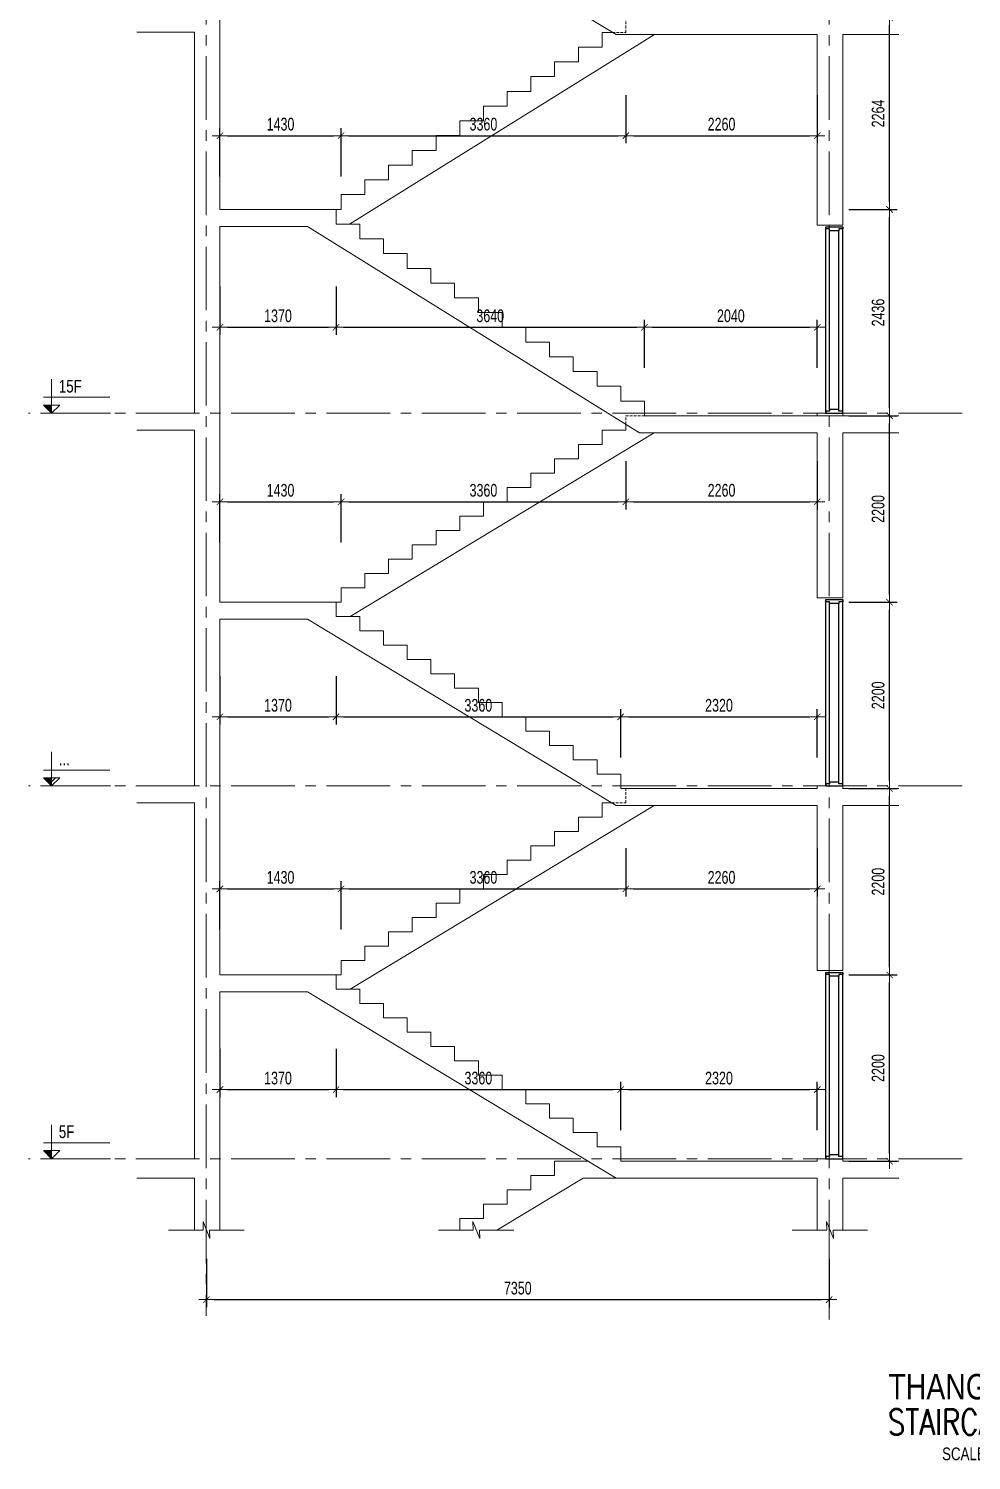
# Model space of a CAD drawing. Header units: millimetres. Extents: x -179076 to 85149, y -28646 to 38481.
# Drawn here: x 62897 to 74023, y -27796 to -10895 of the extents above; entities that cross this region are included whole.
import ezdxf
from ezdxf.enums import TextEntityAlignment as Align

# ---------------------------------------------------------------- set-up
doc = ezdxf.new("R2010")
doc.units = ezdxf.units.MM
doc.linetypes.add('CENTER2', pattern=[1.125, 0.75, -0.125, 0.125, -0.125])
doc.linetypes.add('HIDDEN2', pattern=[4.7625, 3.175, -1.5875])
doc.layers.get('Defpoints').update_dxf_attribs({"color": 151, "lineweight": 9})
doc.layers.add('A-DOOR', color=4, linetype='Continuous')
doc.layers.add('DOOR', color=4, linetype='Continuous')
for name, color, linetype, lineweight in [('NDC_S_ANNO', 7, 'Continuous', 20), ('NDC_S_AXIS', 5, 'CENTER2', 13), ('NDC_S_CONTINUOUS', 3, 'Continuous', 20), ('NDC_S_DIM', 1, 'Continuous', 15), ('NDC_S_ENG TITLE', 3, 'Continuous', 20), ('NDC_S_HIDDEN', 8, 'HIDDEN2', 13), ('NDC_S_SLAB', 2, 'Continuous', 20), ('NDC_S_SYMBOL', 1, 'Continuous', 15), ('NDC_S_TEXT SYMBOL', 7, 'Continuous', 20), ('NDC_S_VN TEXT', 7, 'Continuous', 20), ('NDC_S_VN TITLE', 6, 'Continuous', 35)]:
    doc.layers.add(name, color=color, linetype=linetype, lineweight=lineweight)
doc.styles.add('NDC_ANNO', font='', dxfattribs={"width": 0.8})
doc.styles.add('NDC_DIM', font='', dxfattribs={"width": 0.75})
doc.styles.add('NDC_EN TXT', font='romans.shx', dxfattribs={"width": 0.8})
doc.styles.add('NDC_VIE TXT', font='arial.ttf', dxfattribs={"width": 0.8})
doc.styles.get('NDC_ANNO').set_extended_font_data('Dotum')
doc.styles.get('NDC_DIM').set_extended_font_data('Dotum')
doc.dimstyles.new('NDC_dim_60', dxfattribs={"dimscale": 60, "dimtxt": 2.5, "dimasz": 1.5, "dimexe": 1.5, "dimexo": 2.5, "dimgap": 1, "dimtad": 1, "dimdec": 0, "dimzin": 0, "dimdsep": 46, "dimtxsty": 'NDC_DIM', "dimblk": 'DIMMARK', "dimcen": 0.09, "dimdle": 1.2, "dimclrd": 1, "dimclre": 1, "dimclrt": 3, "dimadec": 0, "dimazin": 0, "dimtfac": 1, "dimtdec": 0, "dimtix": 1, "dimtofl": 0, "dimtmove": 0, "dimatfit": 3, "dimfxl": 8, "dimfxlon": 1, "dimtolj": 1, "dimtzin": 0, "dimarcsym": 0})

# ---------------------------------------------------------------- blocks, each defined once
blk = doc.blocks.new('X-SECTION-2$0$X-SEC-DOO2')
at = {"layer": 'A-DOOR'}
for p, q in [((41976, 101972), (41976, 104172)), ((42021, 102017), (42021, 104127)), ((42131, 102017), (42131, 104127)), ((42176, 101972), (42176, 104172))]:
    blk.add_line(p, q, dxfattribs=at)
for points in [[(41976, 104172), (41976, 104147), (42021, 104147), (42021, 104127), (42131, 104127), (42131, 104147), (42176, 104147), (42176, 104172)], [(41976, 101972), (41976, 101997), (42021, 101997), (42021, 102017), (42131, 102017), (42131, 101997), (42176, 101997), (42176, 101972)]]:
    blk.add_lwpolyline(points, close=True, dxfattribs=at)
at = {"layer": 'Defpoints'}
blk.add_line((41976, 104192), (42176, 104192), dxfattribs=at)
blk = doc.blocks.new('kata_block_CT')
at = {"layer": 'NDC_S_ANNO'}
blk.add_hatch(color=3, dxfattribs=at).paths.add_polyline_path([(0, 1.6), (-1.61, 1.6), (0, 0)])
at = {"layer": 'NDC_S_ANNO', "ltscale": 50}
h = blk.add_hatch(dxfattribs=at)
h.set_pattern_fill('ANSI31', color=256, scale=1.406, style=0)
h.paths.add_polyline_path([(0, 1.6), (0, 0), (1.61, 1.6)])
for p, q in [((-1.59, 3.14), (11.47, 3.14)), ((11.56, 0), (-1.64, 0))]:
    blk.add_line(p, q, dxfattribs=at)
for points in [[(0, 6.69), (0, 0)], [(0, 0), (-1.61, 1.6), (0, 1.6)], [(0, 0), (1.61, 1.6), (0, 1.6)]]:
    blk.add_lwpolyline(points, dxfattribs=at)
at = {"layer": 'NDC_S_ANNO', "color": 8, "ltscale": 50}
blk.add_lwpolyline([(0, 0), (-1.61, 1.6), (0, 1.6)], dxfattribs=at)
at = {"layer": 'NDC_S_TEXT SYMBOL', "color": 3, "style": 'NDC_ANNO', "width": 0.8}
blk.add_attdef('CT', (1.41, 4.07), '', height=2.5, dxfattribs=at)
blk = doc.blocks.new('DIMMARK')
at = {"layer": 'NDC_S_DIM', "color": 1}
blk.add_line((-1.5, 0), (1, 0), dxfattribs=at)
at = {"layer": 'NDC_S_DIM', "color": 2, "const_width": 0.1}
blk.add_lwpolyline([(-0.42, -0.42), (0.42, 0.42)], dxfattribs=at)
blk = doc.blocks.new('*D310')
at = {"layer": 'Defpoints', "color": 0, "transparency": 16777216}
for p in [(64995, -25078), (72345, -25078), (72345, -25899)]:
    blk.add_point(p, dxfattribs=at)
at = {"layer": 'NDC_S_DIM', "color": 1, "lineweight": -2, "transparency": 16777216}
for p, q in [((64995, -25419), (64995, -25989)), ((72345, -25419), (72345, -25989)), ((65085, -25899), (72255, -25899))]:
    blk.add_line(p, q, dxfattribs=at)
at = {"layer": 'NDC_S_DIM', "color": 1, "lineweight": -2, "transparency": 16777216, "xscale": 90, "yscale": 90, "zscale": 90, "rotation": 180}
blk.add_blockref('DIMMARK', (64995, -25899), dxfattribs=at)
at = {"layer": 'NDC_S_DIM', "color": 1, "lineweight": -2, "transparency": 16777216, "xscale": 90, "yscale": 90, "zscale": 90}
blk.add_blockref('DIMMARK', (72345, -25899), dxfattribs=at)
at = {"layer": 'NDC_S_DIM', "color": 3, "transparency": 16777216, "insert": (68670, -25764), "char_height": 150, "attachment_point": 5, "style": 'NDC_DIM'}
blk.add_mtext('\\A1;7350', dxfattribs=at)
blk = doc.blocks.new('*D312')
at = {"layer": 'Defpoints', "color": 0, "transparency": 16777216}
for p in [(66525, -22065), (65155, -22265), (66525, -23419)]:
    blk.add_point(p, dxfattribs=at)
at = {"layer": 'NDC_S_DIM', "color": 1, "lineweight": -2, "transparency": 16777216}
for p, q in [((65155, -22939), (65155, -23509)), ((66525, -22939), (66525, -23509)), ((65245, -23419), (66435, -23419))]:
    blk.add_line(p, q, dxfattribs=at)
at = {"layer": 'NDC_S_DIM', "color": 1, "lineweight": -2, "transparency": 16777216, "xscale": 90, "yscale": 90, "zscale": 90, "rotation": 180}
blk.add_blockref('DIMMARK', (65155, -23419), dxfattribs=at)
at = {"layer": 'NDC_S_DIM', "color": 1, "lineweight": -2, "transparency": 16777216, "xscale": 90, "yscale": 90, "zscale": 90}
blk.add_blockref('DIMMARK', (66525, -23419), dxfattribs=at)
at = {"layer": 'NDC_S_DIM', "color": 3, "transparency": 16777216, "insert": (65840, -23284), "char_height": 150, "attachment_point": 5, "style": 'NDC_DIM'}
blk.add_mtext('\\A1;1370', dxfattribs=at)
blk = doc.blocks.new('*D313')
at = {"layer": 'Defpoints', "color": 0, "transparency": 16777216}
for p in [(66525, -22065), (69885, -23419), (69885, -24235)]:
    blk.add_point(p, dxfattribs=at)
at = {"layer": 'NDC_S_DIM', "color": 1, "lineweight": -2, "transparency": 16777216}
for p, q in [((66525, -22939), (66525, -23509)), ((66615, -23419), (69795, -23419)), ((69885, -23899), (69885, -23329))]:
    blk.add_line(p, q, dxfattribs=at)
at = {"layer": 'NDC_S_DIM', "color": 1, "lineweight": -2, "transparency": 16777216, "xscale": 90, "yscale": 90, "zscale": 90, "rotation": 180}
blk.add_blockref('DIMMARK', (66525, -23419), dxfattribs=at)
at = {"layer": 'NDC_S_DIM', "color": 1, "lineweight": -2, "transparency": 16777216, "xscale": 90, "yscale": 90, "zscale": 90}
blk.add_blockref('DIMMARK', (69885, -23419), dxfattribs=at)
at = {"layer": 'NDC_S_DIM', "color": 3, "transparency": 16777216, "insert": (68205, -23284), "char_height": 150, "attachment_point": 5, "style": 'NDC_DIM'}
blk.add_mtext('\\A1;3360', dxfattribs=at)
blk = doc.blocks.new('*D314')
at = {"layer": 'Defpoints', "color": 0, "transparency": 16777216}
for p in [(72205, -23419), (69885, -24235), (72205, -24265)]:
    blk.add_point(p, dxfattribs=at)
at = {"layer": 'NDC_S_DIM', "color": 1, "lineweight": -2, "transparency": 16777216}
for p, q in [((69885, -23899), (69885, -23329)), ((69975, -23419), (72115, -23419)), ((72205, -23899), (72205, -23329))]:
    blk.add_line(p, q, dxfattribs=at)
at = {"layer": 'NDC_S_DIM', "color": 1, "lineweight": -2, "transparency": 16777216, "xscale": 90, "yscale": 90, "zscale": 90, "rotation": 180}
blk.add_blockref('DIMMARK', (69885, -23419), dxfattribs=at)
at = {"layer": 'NDC_S_DIM', "color": 1, "lineweight": -2, "transparency": 16777216, "xscale": 90, "yscale": 90, "zscale": 90}
blk.add_blockref('DIMMARK', (72205, -23419), dxfattribs=at)
at = {"layer": 'NDC_S_DIM', "color": 3, "transparency": 16777216, "insert": (71045, -23284), "char_height": 150, "attachment_point": 5, "style": 'NDC_DIM'}
blk.add_mtext('\\A1;2320', dxfattribs=at)
blk = doc.blocks.new('*D315')
at = {"layer": 'Defpoints', "color": 0, "transparency": 16777216}
for p in [(66585, -21050), (65155, -22065), (66585, -22065)]:
    blk.add_point(p, dxfattribs=at)
at = {"layer": 'NDC_S_DIM', "color": 1, "lineweight": -2, "transparency": 16777216}
for p, q in [((65155, -21530), (65155, -20960)), ((65245, -21050), (66495, -21050)), ((66585, -21530), (66585, -20960))]:
    blk.add_line(p, q, dxfattribs=at)
at = {"layer": 'NDC_S_DIM', "color": 1, "lineweight": -2, "transparency": 16777216, "xscale": 90, "yscale": 90, "zscale": 90, "rotation": 180}
blk.add_blockref('DIMMARK', (65155, -21050), dxfattribs=at)
at = {"layer": 'NDC_S_DIM', "color": 1, "lineweight": -2, "transparency": 16777216, "xscale": 90, "yscale": 90, "zscale": 90}
blk.add_blockref('DIMMARK', (66585, -21050), dxfattribs=at)
at = {"layer": 'NDC_S_DIM', "color": 3, "transparency": 16777216, "insert": (65870, -20915), "char_height": 150, "attachment_point": 5, "style": 'NDC_DIM'}
blk.add_mtext('\\A1;1430', dxfattribs=at)
blk = doc.blocks.new('*D316')
at = {"layer": 'Defpoints', "color": 0, "transparency": 16777216}
for p in [(69945, -20035), (69945, -21050), (66585, -22065)]:
    blk.add_point(p, dxfattribs=at)
at = {"layer": 'NDC_S_DIM', "color": 1, "lineweight": -2, "transparency": 16777216}
for p, q in [((69945, -20570), (69945, -21140)), ((66585, -21530), (66585, -20960)), ((66675, -21050), (69855, -21050))]:
    blk.add_line(p, q, dxfattribs=at)
at = {"layer": 'NDC_S_DIM', "color": 1, "lineweight": -2, "transparency": 16777216, "xscale": 90, "yscale": 90, "zscale": 90, "rotation": 180}
blk.add_blockref('DIMMARK', (66585, -21050), dxfattribs=at)
at = {"layer": 'NDC_S_DIM', "color": 1, "lineweight": -2, "transparency": 16777216, "xscale": 90, "yscale": 90, "zscale": 90}
blk.add_blockref('DIMMARK', (69945, -21050), dxfattribs=at)
at = {"layer": 'NDC_S_DIM', "color": 3, "transparency": 16777216, "insert": (68265, -20915), "char_height": 150, "attachment_point": 5, "style": 'NDC_DIM'}
blk.add_mtext('\\A1;3360', dxfattribs=at)
blk = doc.blocks.new('*D317')
at = {"layer": 'Defpoints', "color": 0, "transparency": 16777216}
for p in [(69945, -20035), (72205, -20065), (72205, -21050)]:
    blk.add_point(p, dxfattribs=at)
at = {"layer": 'NDC_S_DIM', "color": 1, "lineweight": -2, "transparency": 16777216}
for p, q in [((69945, -20570), (69945, -21140)), ((72205, -20570), (72205, -21140)), ((70035, -21050), (72115, -21050))]:
    blk.add_line(p, q, dxfattribs=at)
at = {"layer": 'NDC_S_DIM', "color": 1, "lineweight": -2, "transparency": 16777216, "xscale": 90, "yscale": 90, "zscale": 90, "rotation": 180}
blk.add_blockref('DIMMARK', (69945, -21050), dxfattribs=at)
at = {"layer": 'NDC_S_DIM', "color": 1, "lineweight": -2, "transparency": 16777216, "xscale": 90, "yscale": 90, "zscale": 90}
blk.add_blockref('DIMMARK', (72205, -21050), dxfattribs=at)
at = {"layer": 'NDC_S_DIM', "color": 3, "transparency": 16777216, "insert": (71075, -20915), "char_height": 150, "attachment_point": 5, "style": 'NDC_DIM'}
blk.add_mtext('\\A1;2260', dxfattribs=at)
blk = doc.blocks.new('*D318')
at = {"layer": 'Defpoints', "color": 0, "transparency": 16777216}
for p in [(66525, -17665), (65155, -17865), (66525, -19019)]:
    blk.add_point(p, dxfattribs=at)
at = {"layer": 'NDC_S_DIM', "color": 1, "lineweight": -2, "transparency": 16777216}
for p, q in [((65155, -18539), (65155, -19109)), ((66525, -18539), (66525, -19109)), ((65245, -19019), (66435, -19019))]:
    blk.add_line(p, q, dxfattribs=at)
at = {"layer": 'NDC_S_DIM', "color": 1, "lineweight": -2, "transparency": 16777216, "xscale": 90, "yscale": 90, "zscale": 90, "rotation": 180}
blk.add_blockref('DIMMARK', (65155, -19019), dxfattribs=at)
at = {"layer": 'NDC_S_DIM', "color": 1, "lineweight": -2, "transparency": 16777216, "xscale": 90, "yscale": 90, "zscale": 90}
blk.add_blockref('DIMMARK', (66525, -19019), dxfattribs=at)
at = {"layer": 'NDC_S_DIM', "color": 3, "transparency": 16777216, "insert": (65840, -18884), "char_height": 150, "attachment_point": 5, "style": 'NDC_DIM'}
blk.add_mtext('\\A1;1370', dxfattribs=at)
blk = doc.blocks.new('*D319')
at = {"layer": 'Defpoints', "color": 0, "transparency": 16777216}
for p in [(66525, -17665), (69885, -19019), (69885, -19865)]:
    blk.add_point(p, dxfattribs=at)
at = {"layer": 'NDC_S_DIM', "color": 1, "lineweight": -2, "transparency": 16777216}
for p, q in [((66525, -18539), (66525, -19109)), ((66615, -19019), (69795, -19019)), ((69885, -19499), (69885, -18929))]:
    blk.add_line(p, q, dxfattribs=at)
at = {"layer": 'NDC_S_DIM', "color": 1, "lineweight": -2, "transparency": 16777216, "xscale": 90, "yscale": 90, "zscale": 90, "rotation": 180}
blk.add_blockref('DIMMARK', (66525, -19019), dxfattribs=at)
at = {"layer": 'NDC_S_DIM', "color": 1, "lineweight": -2, "transparency": 16777216, "xscale": 90, "yscale": 90, "zscale": 90}
blk.add_blockref('DIMMARK', (69885, -19019), dxfattribs=at)
at = {"layer": 'NDC_S_DIM', "color": 3, "transparency": 16777216, "insert": (68205, -18884), "char_height": 150, "attachment_point": 5, "style": 'NDC_DIM'}
blk.add_mtext('\\A1;3360', dxfattribs=at)
blk = doc.blocks.new('*D320')
at = {"layer": 'Defpoints', "color": 0, "transparency": 16777216}
for p in [(72205, -19019), (69885, -19865), (72205, -19865)]:
    blk.add_point(p, dxfattribs=at)
at = {"layer": 'NDC_S_DIM', "color": 1, "lineweight": -2, "transparency": 16777216}
for p, q in [((69885, -19499), (69885, -18929)), ((69975, -19019), (72115, -19019)), ((72205, -19499), (72205, -18929))]:
    blk.add_line(p, q, dxfattribs=at)
at = {"layer": 'NDC_S_DIM', "color": 1, "lineweight": -2, "transparency": 16777216, "xscale": 90, "yscale": 90, "zscale": 90, "rotation": 180}
blk.add_blockref('DIMMARK', (69885, -19019), dxfattribs=at)
at = {"layer": 'NDC_S_DIM', "color": 1, "lineweight": -2, "transparency": 16777216, "xscale": 90, "yscale": 90, "zscale": 90}
blk.add_blockref('DIMMARK', (72205, -19019), dxfattribs=at)
at = {"layer": 'NDC_S_DIM', "color": 3, "transparency": 16777216, "insert": (71045, -18884), "char_height": 150, "attachment_point": 5, "style": 'NDC_DIM'}
blk.add_mtext('\\A1;2320', dxfattribs=at)
blk = doc.blocks.new('*D321')
at = {"layer": 'Defpoints', "color": 0, "transparency": 16777216}
for p in [(66585, -16481), (65155, -17665), (66585, -17665)]:
    blk.add_point(p, dxfattribs=at)
at = {"layer": 'NDC_S_DIM', "color": 1, "lineweight": -2, "transparency": 16777216}
for p, q in [((65155, -16961), (65155, -16391)), ((66585, -16961), (66585, -16391)), ((65245, -16481), (66495, -16481))]:
    blk.add_line(p, q, dxfattribs=at)
at = {"layer": 'NDC_S_DIM', "color": 1, "lineweight": -2, "transparency": 16777216, "xscale": 90, "yscale": 90, "zscale": 90, "rotation": 180}
blk.add_blockref('DIMMARK', (65155, -16481), dxfattribs=at)
at = {"layer": 'NDC_S_DIM', "color": 1, "lineweight": -2, "transparency": 16777216, "xscale": 90, "yscale": 90, "zscale": 90}
blk.add_blockref('DIMMARK', (66585, -16481), dxfattribs=at)
at = {"layer": 'NDC_S_DIM', "color": 3, "transparency": 16777216, "insert": (65870, -16346), "char_height": 150, "attachment_point": 5, "style": 'NDC_DIM'}
blk.add_mtext('\\A1;1430', dxfattribs=at)
blk = doc.blocks.new('*D322')
at = {"layer": 'Defpoints', "color": 0, "transparency": 16777216}
for p in [(69945, -15465), (69945, -16481), (66585, -17665)]:
    blk.add_point(p, dxfattribs=at)
at = {"layer": 'NDC_S_DIM', "color": 1, "lineweight": -2, "transparency": 16777216}
for p, q in [((69945, -16001), (69945, -16571)), ((66585, -16961), (66585, -16391)), ((66675, -16481), (69855, -16481))]:
    blk.add_line(p, q, dxfattribs=at)
at = {"layer": 'NDC_S_DIM', "color": 1, "lineweight": -2, "transparency": 16777216, "xscale": 90, "yscale": 90, "zscale": 90, "rotation": 180}
blk.add_blockref('DIMMARK', (66585, -16481), dxfattribs=at)
at = {"layer": 'NDC_S_DIM', "color": 1, "lineweight": -2, "transparency": 16777216, "xscale": 90, "yscale": 90, "zscale": 90}
blk.add_blockref('DIMMARK', (69945, -16481), dxfattribs=at)
at = {"layer": 'NDC_S_DIM', "color": 3, "transparency": 16777216, "insert": (68265, -16346), "char_height": 150, "attachment_point": 5, "style": 'NDC_DIM'}
blk.add_mtext('\\A1;3360', dxfattribs=at)
blk = doc.blocks.new('*D323')
at = {"layer": 'Defpoints', "color": 0, "transparency": 16777216}
for p in [(69945, -15465), (72205, -15665), (72205, -16481)]:
    blk.add_point(p, dxfattribs=at)
at = {"layer": 'NDC_S_DIM', "color": 1, "lineweight": -2, "transparency": 16777216}
for p, q in [((69945, -16001), (69945, -16571)), ((72205, -16001), (72205, -16571)), ((70035, -16481), (72115, -16481))]:
    blk.add_line(p, q, dxfattribs=at)
at = {"layer": 'NDC_S_DIM', "color": 1, "lineweight": -2, "transparency": 16777216, "xscale": 90, "yscale": 90, "zscale": 90, "rotation": 180}
blk.add_blockref('DIMMARK', (69945, -16481), dxfattribs=at)
at = {"layer": 'NDC_S_DIM', "color": 1, "lineweight": -2, "transparency": 16777216, "xscale": 90, "yscale": 90, "zscale": 90}
blk.add_blockref('DIMMARK', (72205, -16481), dxfattribs=at)
at = {"layer": 'NDC_S_DIM', "color": 3, "transparency": 16777216, "insert": (71075, -16346), "char_height": 150, "attachment_point": 5, "style": 'NDC_DIM'}
blk.add_mtext('\\A1;2260', dxfattribs=at)
blk = doc.blocks.new('*D324')
at = {"layer": 'Defpoints', "color": 0, "transparency": 16777216}
for p in [(65155, -13029), (66525, -13029), (66525, -14421)]:
    blk.add_point(p, dxfattribs=at)
at = {"layer": 'NDC_S_DIM', "color": 1, "lineweight": -2, "transparency": 16777216}
for p, q in [((65155, -13941), (65155, -14511)), ((66525, -13941), (66525, -14511)), ((65245, -14421), (66435, -14421))]:
    blk.add_line(p, q, dxfattribs=at)
at = {"layer": 'NDC_S_DIM', "color": 1, "lineweight": -2, "transparency": 16777216, "xscale": 90, "yscale": 90, "zscale": 90, "rotation": 180}
blk.add_blockref('DIMMARK', (65155, -14421), dxfattribs=at)
at = {"layer": 'NDC_S_DIM', "color": 1, "lineweight": -2, "transparency": 16777216, "xscale": 90, "yscale": 90, "zscale": 90}
blk.add_blockref('DIMMARK', (66525, -14421), dxfattribs=at)
at = {"layer": 'NDC_S_DIM', "color": 3, "transparency": 16777216, "insert": (65840, -14286), "char_height": 150, "attachment_point": 5, "style": 'NDC_DIM'}
blk.add_mtext('\\A1;1370', dxfattribs=at)
blk = doc.blocks.new('*D325')
at = {"layer": 'Defpoints', "color": 0, "transparency": 16777216}
for p in [(66525, -13029), (70165, -14421), (70165, -15465)]:
    blk.add_point(p, dxfattribs=at)
at = {"layer": 'NDC_S_DIM', "color": 1, "lineweight": -2, "transparency": 16777216}
for p, q in [((66525, -13941), (66525, -14511)), ((70165, -14901), (70165, -14331)), ((66615, -14421), (70075, -14421))]:
    blk.add_line(p, q, dxfattribs=at)
at = {"layer": 'NDC_S_DIM', "color": 1, "lineweight": -2, "transparency": 16777216, "xscale": 90, "yscale": 90, "zscale": 90, "rotation": 180}
blk.add_blockref('DIMMARK', (66525, -14421), dxfattribs=at)
at = {"layer": 'NDC_S_DIM', "color": 1, "lineweight": -2, "transparency": 16777216, "xscale": 90, "yscale": 90, "zscale": 90}
blk.add_blockref('DIMMARK', (70165, -14421), dxfattribs=at)
at = {"layer": 'NDC_S_DIM', "color": 3, "transparency": 16777216, "insert": (68345, -14286), "char_height": 150, "attachment_point": 5, "style": 'NDC_DIM'}
blk.add_mtext('\\A1;3640', dxfattribs=at)
blk = doc.blocks.new('*D326')
at = {"layer": 'Defpoints', "color": 0, "transparency": 16777216}
for p in [(72205, -14421), (70165, -15465), (72205, -15465)]:
    blk.add_point(p, dxfattribs=at)
at = {"layer": 'NDC_S_DIM', "color": 1, "lineweight": -2, "transparency": 16777216}
for p, q in [((70165, -14901), (70165, -14331)), ((72205, -14901), (72205, -14331)), ((70255, -14421), (72115, -14421))]:
    blk.add_line(p, q, dxfattribs=at)
at = {"layer": 'NDC_S_DIM', "color": 1, "lineweight": -2, "transparency": 16777216, "xscale": 90, "yscale": 90, "zscale": 90, "rotation": 180}
blk.add_blockref('DIMMARK', (70165, -14421), dxfattribs=at)
at = {"layer": 'NDC_S_DIM', "color": 1, "lineweight": -2, "transparency": 16777216, "xscale": 90, "yscale": 90, "zscale": 90}
blk.add_blockref('DIMMARK', (72205, -14421), dxfattribs=at)
at = {"layer": 'NDC_S_DIM', "color": 3, "transparency": 16777216, "insert": (71185, -14286), "char_height": 150, "attachment_point": 5, "style": 'NDC_DIM'}
blk.add_mtext('\\A1;2040', dxfattribs=at)
blk = doc.blocks.new('*D327')
at = {"layer": 'Defpoints', "color": 0, "transparency": 16777216}
for p in [(66585, -12159), (65155, -13029), (66585, -13029)]:
    blk.add_point(p, dxfattribs=at)
at = {"layer": 'NDC_S_DIM', "color": 1, "lineweight": -2, "transparency": 16777216}
for p, q in [((65155, -12639), (65155, -12069)), ((65245, -12159), (66495, -12159)), ((66585, -12639), (66585, -12069))]:
    blk.add_line(p, q, dxfattribs=at)
at = {"layer": 'NDC_S_DIM', "color": 1, "lineweight": -2, "transparency": 16777216, "xscale": 90, "yscale": 90, "zscale": 90, "rotation": 180}
blk.add_blockref('DIMMARK', (65155, -12159), dxfattribs=at)
at = {"layer": 'NDC_S_DIM', "color": 1, "lineweight": -2, "transparency": 16777216, "xscale": 90, "yscale": 90, "zscale": 90}
blk.add_blockref('DIMMARK', (66585, -12159), dxfattribs=at)
at = {"layer": 'NDC_S_DIM', "color": 3, "transparency": 16777216, "insert": (65870, -12024), "char_height": 150, "attachment_point": 5, "style": 'NDC_DIM'}
blk.add_mtext('\\A1;1430', dxfattribs=at)
blk = doc.blocks.new('*D328')
at = {"layer": 'Defpoints', "color": 0, "transparency": 16777216}
for p in [(69945, -10940), (69945, -12159), (66585, -13029)]:
    blk.add_point(p, dxfattribs=at)
at = {"layer": 'NDC_S_DIM', "color": 1, "lineweight": -2, "transparency": 16777216}
for p, q in [((69945, -11679), (69945, -12249)), ((66585, -12639), (66585, -12069)), ((66675, -12159), (69855, -12159))]:
    blk.add_line(p, q, dxfattribs=at)
at = {"layer": 'NDC_S_DIM', "color": 1, "lineweight": -2, "transparency": 16777216, "xscale": 90, "yscale": 90, "zscale": 90, "rotation": 180}
blk.add_blockref('DIMMARK', (66585, -12159), dxfattribs=at)
at = {"layer": 'NDC_S_DIM', "color": 1, "lineweight": -2, "transparency": 16777216, "xscale": 90, "yscale": 90, "zscale": 90}
blk.add_blockref('DIMMARK', (69945, -12159), dxfattribs=at)
at = {"layer": 'NDC_S_DIM', "color": 3, "transparency": 16777216, "insert": (68265, -12024), "char_height": 150, "attachment_point": 5, "style": 'NDC_DIM'}
blk.add_mtext('\\A1;3360', dxfattribs=at)
blk = doc.blocks.new('*D329')
at = {"layer": 'Defpoints', "color": 0, "transparency": 16777216}
for p in [(69945, -10940), (72205, -10940), (72205, -12159)]:
    blk.add_point(p, dxfattribs=at)
at = {"layer": 'NDC_S_DIM', "color": 1, "lineweight": -2, "transparency": 16777216}
for p, q in [((69945, -11679), (69945, -12249)), ((72205, -11679), (72205, -12249)), ((70035, -12159), (72115, -12159))]:
    blk.add_line(p, q, dxfattribs=at)
at = {"layer": 'NDC_S_DIM', "color": 1, "lineweight": -2, "transparency": 16777216, "xscale": 90, "yscale": 90, "zscale": 90, "rotation": 180}
blk.add_blockref('DIMMARK', (69945, -12159), dxfattribs=at)
at = {"layer": 'NDC_S_DIM', "color": 1, "lineweight": -2, "transparency": 16777216, "xscale": 90, "yscale": 90, "zscale": 90}
blk.add_blockref('DIMMARK', (72205, -12159), dxfattribs=at)
at = {"layer": 'NDC_S_DIM', "color": 3, "transparency": 16777216, "insert": (71075, -12024), "char_height": 150, "attachment_point": 5, "style": 'NDC_DIM'}
blk.add_mtext('\\A1;2260', dxfattribs=at)
blk = doc.blocks.new('Drawing name_symbol')
at = {"layer": 'NDC_S_ENG TITLE', "style": 'NDC_EN TXT', "width": 0.8}
blk.add_attdef('SECTDET1', text='', height=5, dxfattribs=at).set_placement((0, 1.01), align=Align.CENTER)
at = {"layer": 'NDC_S_TEXT SYMBOL', "lineweight": 25, "style": 'NDC_ANNO', "width": 0.8}
blk.add_attdef('SSCALE', text='', height=2.5, dxfattribs=at).set_placement((0, -4), align=Align.CENTER)
at = {"layer": 'NDC_S_VN TITLE', "style": 'NDC_VIE TXT', "width": 0.8}
blk.add_attdef('SECTDET2', text='', height=5, dxfattribs=at).set_placement((0, 7.97), align=Align.CENTER)
blk = doc.blocks.new('*D292')
at = {"layer": 'Defpoints', "color": 0, "transparency": 16777216}
for p in [(66585, -22065), (73058, -22065), (69885, -24265)]:
    blk.add_point(p, dxfattribs=at)
at = {"layer": 'NDC_S_DIM', "color": 1, "lineweight": -2, "transparency": 16777216}
for p, q in [((72578, -22065), (73148, -22065)), ((73058, -24175), (73058, -22155)), ((72578, -24265), (73148, -24265))]:
    blk.add_line(p, q, dxfattribs=at)
at = {"layer": 'NDC_S_DIM', "color": 1, "lineweight": -2, "transparency": 16777216, "xscale": 90, "yscale": 90, "zscale": 90}
for p, rotation in [((73058, -22065), 90), ((73058, -24265), 270)]:
    blk.add_blockref('DIMMARK', p, dxfattribs=dict(at, rotation=rotation))
at = {"layer": 'NDC_S_DIM', "color": 3, "transparency": 16777216, "insert": (72923, -23165), "char_height": 150, "attachment_point": 5, "rotation": 90, "style": 'NDC_DIM'}
blk.add_mtext('\\A1;2200', dxfattribs=at)
blk = doc.blocks.new('*D293')
at = {"layer": 'Defpoints', "color": 0, "transparency": 16777216}
for p in [(69885, -19865), (73058, -19865), (66585, -22065)]:
    blk.add_point(p, dxfattribs=at)
at = {"layer": 'NDC_S_DIM', "color": 1, "lineweight": -2, "transparency": 16777216}
for p, q in [((72578, -19865), (73148, -19865)), ((73058, -21975), (73058, -19955)), ((72578, -22065), (73148, -22065))]:
    blk.add_line(p, q, dxfattribs=at)
at = {"layer": 'NDC_S_DIM', "color": 1, "lineweight": -2, "transparency": 16777216, "xscale": 90, "yscale": 90, "zscale": 90}
for p, rotation in [((73058, -19865), 90), ((73058, -22065), 270)]:
    blk.add_blockref('DIMMARK', p, dxfattribs=dict(at, rotation=rotation))
at = {"layer": 'NDC_S_DIM', "color": 3, "transparency": 16777216, "insert": (72923, -20965), "char_height": 150, "attachment_point": 5, "rotation": 90, "style": 'NDC_DIM'}
blk.add_mtext('\\A1;2200', dxfattribs=at)
blk = doc.blocks.new('*D294')
at = {"layer": 'Defpoints', "color": 0, "transparency": 16777216}
for p in [(66585, -17665), (73058, -17665), (69885, -19865)]:
    blk.add_point(p, dxfattribs=at)
at = {"layer": 'NDC_S_DIM', "color": 1, "lineweight": -2, "transparency": 16777216}
for p, q in [((72578, -17665), (73148, -17665)), ((73058, -19775), (73058, -17755)), ((72578, -19865), (73148, -19865))]:
    blk.add_line(p, q, dxfattribs=at)
at = {"layer": 'NDC_S_DIM', "color": 1, "lineweight": -2, "transparency": 16777216, "xscale": 90, "yscale": 90, "zscale": 90}
for p, rotation in [((73058, -17665), 90), ((73058, -19865), 270)]:
    blk.add_blockref('DIMMARK', p, dxfattribs=dict(at, rotation=rotation))
at = {"layer": 'NDC_S_DIM', "color": 3, "transparency": 16777216, "insert": (72923, -18765), "char_height": 150, "attachment_point": 5, "rotation": 90, "style": 'NDC_DIM'}
blk.add_mtext('\\A1;2200', dxfattribs=at)
blk = doc.blocks.new('*D295')
at = {"layer": 'Defpoints', "color": 0, "transparency": 16777216}
for p in [(70165, -15465), (73058, -15465), (66585, -17665)]:
    blk.add_point(p, dxfattribs=at)
at = {"layer": 'NDC_S_DIM', "color": 1, "lineweight": -2, "transparency": 16777216}
for p, q in [((72578, -15465), (73148, -15465)), ((73058, -17575), (73058, -15555)), ((72578, -17665), (73148, -17665))]:
    blk.add_line(p, q, dxfattribs=at)
at = {"layer": 'NDC_S_DIM', "color": 1, "lineweight": -2, "transparency": 16777216, "xscale": 90, "yscale": 90, "zscale": 90}
for p, rotation in [((73058, -15465), 90), ((73058, -17665), 270)]:
    blk.add_blockref('DIMMARK', p, dxfattribs=dict(at, rotation=rotation))
at = {"layer": 'NDC_S_DIM', "color": 3, "transparency": 16777216, "insert": (72923, -16565), "char_height": 150, "attachment_point": 5, "rotation": 90, "style": 'NDC_DIM'}
blk.add_mtext('\\A1;2200', dxfattribs=at)
blk = doc.blocks.new('*D296')
at = {"layer": 'Defpoints', "color": 0, "transparency": 16777216}
for p in [(66525, -13029), (73058, -13029), (70165, -15465)]:
    blk.add_point(p, dxfattribs=at)
at = {"layer": 'NDC_S_DIM', "color": 1, "lineweight": -2, "transparency": 16777216}
for p, q in [((72578, -13029), (73148, -13029)), ((73058, -15375), (73058, -13119)), ((72578, -15465), (73148, -15465))]:
    blk.add_line(p, q, dxfattribs=at)
at = {"layer": 'NDC_S_DIM', "color": 1, "lineweight": -2, "transparency": 16777216, "xscale": 90, "yscale": 90, "zscale": 90}
for p, rotation in [((73058, -13029), 90), ((73058, -15465), 270)]:
    blk.add_blockref('DIMMARK', p, dxfattribs=dict(at, rotation=rotation))
at = {"layer": 'NDC_S_DIM', "color": 3, "transparency": 16777216, "insert": (72923, -14247), "char_height": 150, "attachment_point": 5, "rotation": 90, "style": 'NDC_DIM'}
blk.add_mtext('\\A1;2436', dxfattribs=at)
blk = doc.blocks.new('*D297')
at = {"layer": 'Defpoints', "color": 0, "transparency": 16777216}
for p in [(69885, -10765), (73058, -10765), (66525, -13029)]:
    blk.add_point(p, dxfattribs=at)
at = {"layer": 'NDC_S_DIM', "color": 1, "lineweight": -2, "transparency": 16777216}
for p, q in [((72578, -10765), (73148, -10765)), ((73058, -12939), (73058, -10855)), ((72578, -13029), (73148, -13029))]:
    blk.add_line(p, q, dxfattribs=at)
at = {"layer": 'NDC_S_DIM', "color": 1, "lineweight": -2, "transparency": 16777216, "xscale": 90, "yscale": 90, "zscale": 90}
for p, rotation in [((73058, -10765), 90), ((73058, -13029), 270)]:
    blk.add_blockref('DIMMARK', p, dxfattribs=dict(at, rotation=rotation))
at = {"layer": 'NDC_S_DIM', "color": 3, "transparency": 16777216, "insert": (72923, -11897), "char_height": 150, "attachment_point": 5, "rotation": 90, "style": 'NDC_DIM'}
blk.add_mtext('\\A1;2264', dxfattribs=at)

msp = doc.modelspace()

# ---------------------------------------------------------------- linework, layer by layer
at = {"layer": 'NDC_S_AXIS', "ltscale": 1000}
for p, q in [((64993.8, 3404.3), (64993.8, -26089.9)), ((72343.8, 3404.3), (72345.3, -26133))]:
    msp.add_line(p, q, dxfattribs=at)
for points in [[(73913.6, -15435.4), (62897.3, -15435.4)], [(73913.6, -15435.4), (62897.3, -15435.4)], [(73913.6, -19835.4), (62897.3, -19835.4)], [(73913.6, -24235.4), (62897.3, -24235.4)]]:
    msp.add_lwpolyline(points, dxfattribs=at)
at = {"layer": 'NDC_S_CONTINUOUS'}
for p, q in [((66684.2, -13203.4), (70282.6, -10965.4)), ((66691.9, -17834.7), (70281, -15665.4)), ((66691.9, -22234.7), (70281, -20065.4)), ((69440.9, -24465.4), (68424.4, -25078)), ((69829.5, -24465.4), (69440.9, -24465.4))]:
    msp.add_line(p, q, dxfattribs=at)
for points in [[(66525.3, -13029.4), (66585.3, -13029.4), (66585.3, -12855.3), (66865.3, -12855.3), (66865.3, -12681.1), (67145.3, -12681.1), (67145.3, -12507), (67425.3, -12507), (67425.3, -12332.8), (67705.3, -12332.8), (67705.3, -12158.7), (67985.3, -12158.7), (67985.3, -11984.5), (68265.4, -11984.5), (68265.4, -11810.4), (68545.4, -11810.4), (68545.4, -11636.2), (68825.4, -11636.2), (68825.4, -11462.1), (69105.4, -11462.1), (69105.4, -11287.9), (69385.4, -11287.9), (69385.4, -11113.8), (69665.5, -11113.8), (69665.5, -10939.6), (69786.7, -10939.6)], [(66525.3, -22065.4), (66585.3, -22065.4), (66585.3, -21896.2), (66865.3, -21896.2), (66865.3, -21727), (67145.3, -21727), (67145.3, -21557.8), (67425.3, -21557.8), (67425.3, -21388.5), (67705.3, -21388.5), (67705.3, -21219.3), (67985.3, -21219.3), (67985.3, -21050.1), (68265.3, -21050.1), (68265.3, -20880.8), (68545.3, -20880.8), (68545.3, -20711.6), (68825.3, -20711.6), (68825.3, -20542.4), (69105.3, -20542.4), (69105.3, -20373.1), (69385.3, -20373.1), (69385.3, -20203.9), (69665.3, -20203.9), (69665.3, -20034.7), (69778.6, -20034.7)], [(69498.6, -24265.4), (69105.3, -24265.4), (69105.3, -24434.2), (68825.3, -24434.2), (68825.3, -24602.9), (68545.3, -24602.9), (68545.3, -24771.7), (68265.3, -24771.7), (68265.3, -24940.4), (67985.3, -24940.4), (67985.3, -25078)]]:
    msp.add_lwpolyline(points, dxfattribs=at)
at = {"layer": 'NDC_S_CONTINUOUS', "elevation": 0}
msp.add_lwpolyline([(66525.3, -17665.4), (66585.3, -17665.4), (66585.3, -17496.2), (66865.3, -17496.2), (66865.3, -17327), (67145.3, -17327), (67145.3, -17157.8), (67425.3, -17157.8), (67425.3, -16988.5), (67705.3, -16988.5), (67705.3, -16819.3), (67985.3, -16819.3), (67985.3, -16650.1), (68265.3, -16650.1), (68265.3, -16480.8), (68545.3, -16480.8), (68545.3, -16311.6), (68825.3, -16311.6), (68825.3, -16142.4), (69105.3, -16142.4), (69105.3, -15973.1), (69385.3, -15973.1), (69385.3, -15803.9), (69665.3, -15803.9), (69665.3, -15634.7), (69945.3, -15634.7), (69945.3, -15564.2)], dxfattribs=at)
at = {"layer": 'NDC_S_HIDDEN', "ltscale": 10}
for points in [[(69786.7, -10939.6), (69945.5, -10939.6), (69945.5, -10765.4)], [(69778.6, -20034.7), (69945.3, -20034.7), (69945.3, -19865.4)]]:
    msp.add_lwpolyline(points, dxfattribs=at)
at = {"layer": 'NDC_S_HIDDEN', "ltscale": 10, "elevation": 0}
msp.add_lwpolyline([(69945.3, -15564.2), (69945.3, -15465.4), (70165.3, -15465.4)], dxfattribs=at)
at = {"layer": 'NDC_S_SLAB'}
for p, q in [((66189.5, -8765.4), (69829.5, -10965.4)), ((64173, -10935.4), (64855.3, -10935.4)), ((64855.3, -10935.4), (64855.3, -15435.4)), ((69829.5, -10965.4), (72205.3, -10965.4)), ((69829.5, -10965.4), (72205.3, -10965.4)), ((72205.3, -10965.4), (72205.3, -13215.4)), ((72505.3, -13215.4), (72505.3, -10965.4)), ((72505.3, -10965.4), (73167.3, -10965.4)), ((72205.3, -13215.4), (72505.3, -13215.4)), ((65155.3, -15435.4), (65155.3, -17665.4)), ((72205.3, -15435.4), (72205.3, -15465.4)), ((72505.3, -15435.4), (72205.3, -15435.4)), ((72505.3, -15435.4), (72505.3, -15465.4)), ((64173, -15635.4), (64855.3, -15635.4)), ((64855.3, -15635.4), (64855.3, -19835.4)), ((72205.3, -17615.4), (72205.3, -15665.4)), ((72205.3, -15665.4), (72205.3, -17615.4)), ((72505.3, -15665.4), (73167.3, -15665.4)), ((72505.3, -17615.4), (72505.3, -15665.4)), ((72505.3, -15665.4), (73167.3, -15665.4)), ((72505.3, -15665.4), (72505.3, -17615.4)), ((72505.3, -17615.4), (72205.3, -17615.4)), ((72505.3, -17615.4), (72205.3, -17615.4)), ((66189.5, -17865.4), (65155.3, -17865.4)), ((65155.3, -17865.4), (65155.3, -19835.4)), ((66189.5, -17865.4), (69829.5, -20065.4)), ((65155.3, -19835.4), (65155.3, -22065.4)), ((72205.3, -19835.4), (72205.3, -19865.4)), ((72505.3, -19835.4), (72205.3, -19835.4)), ((72505.3, -19835.4), (72505.3, -19865.4)), ((64173, -20035.4), (64855.3, -20035.4)), ((64855.3, -20035.4), (64855.3, -24235.4)), ((69829.5, -20065.4), (72205.3, -20065.4)), ((72505.3, -20065.4), (73167.3, -20065.4)), ((65155.3, -22265.4), (65155.3, -25078)), ((66189.5, -22265.4), (65155.3, -22265.4)), ((66189.5, -22265.4), (69829.5, -24465.4)), ((72205.3, -24235.4), (72205.3, -24265.4)), ((64173, -24465.4), (64855.3, -24465.4)), ((64855.3, -24465.4), (64855.3, -25078)), ((69829.5, -24465.4), (72205.3, -24465.4)), ((72205.3, -24465.4), (72205.3, -25078)), ((72505.3, -24465.4), (73167.3, -24465.4))]:
    msp.add_line(p, q, dxfattribs=at)
for points in [[(73167.3, -15465.4), (70165.3, -15465.4), (70165.3, -15291.4), (69885.3, -15291.4), (69885.3, -15117.4), (69605.3, -15117.4), (69605.3, -14943.4), (69325.3, -14943.4), (69325.3, -14769.4), (69045.3, -14769.4), (69045.3, -14595.4), (68765.3, -14595.4), (68765.3, -14421.4), (68485.3, -14421.4), (68485.3, -14247.4), (68205.3, -14247.4), (68205.3, -14073.4), (67925.3, -14073.4), (67925.3, -13899.4), (67645.3, -13899.4), (67645.3, -13725.4), (67365.3, -13725.4), (67365.3, -13551.4), (67085.3, -13551.4), (67085.3, -13377.4), (66805.3, -13377.4), (66805.3, -13203.4), (66525.3, -13203.4), (66525.3, -13029.4), (65155.3, -13029.4), (65155.3, -10735.4)], [(72205.5, -15665.4), (70108.2, -15665.4), (66188.2, -13229.4), (65155.3, -13229.4), (65155.3, -15447.4)], [(64173, -15435.4), (64173, -15435.4), (64855.3, -15435.4)], [(73167.3, -15465.4), (72505.3, -15465.4)], [(72205.3, -19865.4), (69885.3, -19865.4), (69885.3, -19696.2), (69605.3, -19696.2), (69605.3, -19527), (69325.3, -19527), (69325.3, -19357.8), (69045.3, -19357.8), (69045.3, -19188.5), (68765.3, -19188.5), (68765.3, -19019.3), (68485.3, -19019.3), (68485.3, -18850.1), (68205.3, -18850.1), (68205.3, -18680.8), (67925.3, -18680.8), (67925.3, -18511.6), (67645.3, -18511.6), (67645.3, -18342.4), (67365.3, -18342.4), (67365.3, -18173.1), (67085.3, -18173.1), (67085.3, -18003.9), (66805.3, -18003.9), (66805.3, -17834.7), (66525.3, -17834.7), (66525.3, -17665.4), (65155.3, -17665.4)], [(64173, -19835.4), (64855.3, -19835.4)], [(73167.3, -19865.4), (72505.3, -19865.4)], [(72205.3, -20065.4), (72205.3, -22015.4), (72505.3, -22015.4), (72505.3, -20065.4)], [(72205.3, -24265.4), (69885.3, -24265.4), (69885.3, -24096.2), (69605.3, -24096.2), (69605.3, -23927), (69325.3, -23927), (69325.3, -23757.8), (69045.3, -23757.8), (69045.3, -23588.5), (68765.3, -23588.5), (68765.3, -23419.3), (68485.3, -23419.3), (68485.3, -23250.1), (68205.3, -23250.1), (68205.3, -23080.8), (67925.3, -23080.8), (67925.3, -22911.6), (67645.3, -22911.6), (67645.3, -22742.4), (67365.3, -22742.4), (67365.3, -22573.1), (67085.3, -22573.1), (67085.3, -22403.9), (66805.3, -22403.9), (66805.3, -22234.7), (66525.3, -22234.7), (66525.3, -22065.4), (65155.3, -22065.4)], [(64173, -24235.4), (64855.3, -24235.4)], [(72505.3, -24265.4), (72505.3, -24235.4), (72205.3, -24235.4)], [(73167.3, -24265.4), (72505.3, -24265.4)], [(72505.3, -25078), (72505.3, -24465.4)]]:
    msp.add_lwpolyline(points, dxfattribs=at)
at = {"layer": 'NDC_S_SYMBOL'}
for points in [[(64547.9, -25078), (64957.5, -25078), (64955.3, -24978), (65035.3, -25178), (65033.1, -25078), (65439.4, -25078)], [(67733.3, -25078), (68142.9, -25078), (68140.7, -24978), (68220.7, -25178), (68218.5, -25078), (68624.8, -25078)], [(71907.8, -25078), (72317.4, -25078), (72315.3, -24978), (72395.3, -25178), (72393.1, -25078), (72799.4, -25078)]]:
    msp.add_lwpolyline(points, dxfattribs=at)

# ---------------------------------------------------------------- block references
at = {"layer": 'DOOR', "xscale": -1}
for p in [(114480.8, -117407.3), (114480.8, -121807.3), (114480.8, -121807.3), (114480.8, -126207.3)]:
    msp.add_blockref('X-SECTION-2$0$X-SEC-DOO2', p, dxfattribs=at)
at = {"layer": 'NDC_S_ANNO', "xscale": 60, "yscale": 60, "zscale": 60}
msp.add_blockref('Drawing name_symbol', (74153.7, -27554), dxfattribs=at).add_auto_attribs({'SECTDET1': 'STAIRCASE 03', 'SECTDET2': 'THANG BỘ 03', 'SSCALE': 'SCALE 1 : 60'})
at = {"layer": 'NDC_S_VN TEXT', "xscale": 60, "yscale": 60, "zscale": 60}
for p, values in [((63168.9, -15435.4), {'CT': '15F'}), ((63168.9, -19835.4), {'CT': '...'}), ((63168.9, -24235.4), {'CT': '5F'})]:
    msp.add_blockref('kata_block_CT', p, dxfattribs=at).add_auto_attribs(values)

# ---------------------------------------------------------------- dimensions: what is measured, and where the dimension line sits
at = {"layer": 'NDC_S_DIM'}
for base, p1, p2, picture, middle in [((73057.7, -10765.4), (66525.3, -13029.4), (69885.3, -10765.4), '*D297', (72922.6, -11897.4)), ((73057.7, -13029.4), (70165.3, -15465.4), (66525.3, -13029.4), '*D296', (72922.6, -14247.4)), ((73057.7, -15465.4), (66585.3, -17665.4), (70165.3, -15465.4), '*D295', (72922.6, -16565.4)), ((73057.7, -17665.4), (69885.3, -19865.4), (66585.3, -17665.4), '*D294', (72922.6, -18765.4)), ((73057.7, -19865.4), (66585.3, -22065.4), (69885.3, -19865.4), '*D293', (72922.6, -20965.4))]:
    dim = msp.add_linear_dim(base=base, p1=p1, p2=p2, angle=90, dimstyle='NDC_dim_60', override={"dimtmove": 1}, dxfattribs=at)
    dim.commit()
    dim.dimension.update_dxf_attribs({"geometry": picture, "text_midpoint": middle})
for base, p1, p2, picture, middle in [((69945.5, -12158.7), (66585.3, -13029.4), (69945.5, -10939.6), '*D328', (68265.4, -12023.6)), ((72205.3, -12158.7), (69945.5, -10939.6), (72205.3, -10939.6), '*D329', (71075.4, -12023.6)), ((70165.3, -14421.4), (66525.3, -13029.4), (70165.3, -15465.4), '*D325', (68345.3, -14286.3)), ((72205.3, -14421.4), (70165.3, -15465.4), (72205.3, -15465.4), '*D326', (71185.3, -14286.3)), ((69945.3, -16480.8), (66585.3, -17665.4), (69945.3, -15465.4), '*D322', (68265.3, -16345.7)), ((72205.3, -16480.8), (69945.3, -15465.4), (72205.3, -15665.4), '*D323', (71075.3, -16345.7)), ((69885.3, -19019.3), (66525.3, -17665.4), (69885.3, -19865.4), '*D319', (68205.3, -18884.2)), ((72205.3, -19019.3), (69885.3, -19865.4), (72205.3, -19865.4), '*D320', (71045.3, -18884.2)), ((69945.3, -21050.1), (66585.3, -22065.4), (69945.3, -20034.7), '*D316', (68265.3, -20915)), ((72205.3, -21050.1), (69945.3, -20034.7), (72205.3, -20065.4), '*D317', (71075.3, -20915)), ((69885.3, -23419.3), (66525.3, -22065.4), (69885.3, -24235.4), '*D313', (68205.3, -23284.2)), ((72205.3, -23419.3), (69885.3, -24235.4), (72205.3, -24265.4), '*D314', (71045.3, -23284.2))]:
    dim = msp.add_linear_dim(base=base, p1=p1, p2=p2, dimstyle='NDC_dim_60', override={"dimtmove": 1}, dxfattribs=at)
    dim.commit()
    dim.dimension.update_dxf_attribs({"geometry": picture, "text_midpoint": middle})
for base, p1, p2, picture, middle in [((66585.3, -12158.7), (65155.3, -13029.4), (66585.3, -13029.4), '*D327', (65870.3, -12023.6)), ((66525.3, -14421.4), (65155.3, -13029.4), (66525.3, -13029.4), '*D324', (65840.3, -14286.3)), ((66585.3, -16480.8), (65155.3, -17665.4), (66585.3, -17665.4), '*D321', (65870.3, -16345.7)), ((66525.3, -19019.3), (65155.3, -17865.4), (66525.3, -17665.4), '*D318', (65840.3, -18884.2)), ((66585.3, -21050.1), (65155.3, -22065.4), (66585.3, -22065.4), '*D315', (65870.3, -20915)), ((66525.3, -23419.3), (65155.3, -22265.4), (66525.3, -22065.4), '*D312', (65840.3, -23284.2)), ((72345.3, -25899.1), (64995.3, -25078), (72345.3, -25078), '*D310', (68670.3, -25764))]:
    dim = msp.add_linear_dim(base=base, p1=p1, p2=p2, dimstyle='NDC_dim_60', dxfattribs=at)
    dim.commit()
    dim.dimension.update_dxf_attribs({"geometry": picture, "text_midpoint": middle})
dim = msp.add_linear_dim(base=(73057.7, -22065.4), p1=(69885.3, -24265.4), p2=(66585.3, -22065.4), angle=90, dimstyle='NDC_dim_60', dxfattribs=at)
dim.commit()
dim.dimension.update_dxf_attribs({"geometry": '*D292', "text_midpoint": (72922.6, -23165.4)})

doc.saveas('drawing.dxf')
